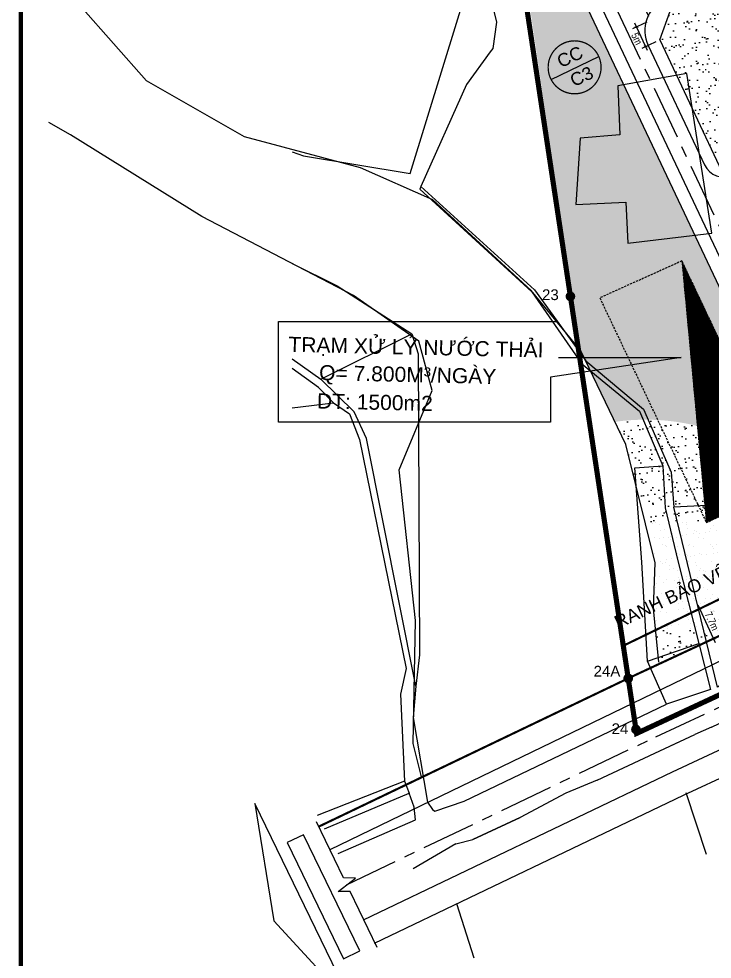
# Model space of a CAD drawing. Extents: x 597165 to 598689, y 1181586 to 1183364.
# Drawn here: x 597253.2 to 597414.3, y 1181884.2 to 1182102.6 of the extents above; entities that cross this region are included whole.
import ezdxf
from ezdxf.enums import TextEntityAlignment as Align

# ---------------------------------------------------------------- set-up
doc = ezdxf.new("R2010")
doc.units = 0
doc.header["$MEASUREMENT"] = 0
for name, pattern in [('CENTER', [2, 1.25, -0.25, 0.25, -0.25]), ('DASHED', [0.75, 0.5, -0.25]), ('LOGIOI', [4, 3, -1])]:
    doc.linetypes.add(name, pattern=pattern)
doc.layers.get('0').update_dxf_attribs({"linetype": 'CONTINUOUS'})
doc.layers.get('DEFPOINTS').update_dxf_attribs({"color": 8, "linetype": 'CONTINUOUS'})
for name, color, linetype in [('DIM', 7, 'CONTINUOUS'), ('DIM-T', 7, 'CONTINUOUS'), ('DTEXT', 7, 'CONTINUOUS'), ('GT-QLO50-D', 6, 'CONTINUOUS'), ('HA-CAY-XANH-KO', 3, 'CONTINUOUS'), ('KHUNG_TEN', 5, 'CONTINUOUS'), ('MOCRANH', 7, 'CONTINUOUS'), ('NEN-HT', 8, 'CONTINUOUS'), ('NET-LENGOAI', 4, 'CONTINUOUS'), ('NET-LETRONG', 5, 'CONTINUOUS'), ('NET-LO-GIOI-DIEN-GIOI', 7, 'CENTER'), ('NET-RANH-DAT', 7, 'CONTINUOUS'), ('NET-TIM', 2, 'CENTER'), ('RANH_QUY_HOACH', 7, 'LOGIOI'), ('RANHGIAODAT', 150, 'LOGIOI'), ('SONG', 4, 'CONTINUOUS'), ('T-NUOC', 202, 'DASHED'), ('THUA57', 7, 'CONTINUOUS')]:
    doc.layers.add(name, color=color, linetype=linetype)
doc.styles.add('VHEL-C-R', font='VHELVCN.TTF')
doc.styles.add('VHEL-R', font='VHELVEN.TTF')
doc.styles.add('VHELVEB', font='VHELVEB.TTF')
doc.dimstyles.new('TL1000', dxfattribs={"dimscale": 0, "dimtxt": 2, "dimasz": 0.7, "dimexe": 1, "dimexo": 1, "dimgap": 0.5, "dimtad": 1, "dimdec": 1, "dimzin": 12, "dimtxsty": 'VHEL-C-R', "dimblk1": 'ARCHTICK', "dimblk2": 'ARCHTICK', "dimsah": 1, "dimcen": -0.09, "dimdle": 1, "dimclrd": 256, "dimclre": 256, "dimclrt": 256, "dimazin": 3, "dimtfac": 0.005, "dimtdec": 1, "dimtix": 1, "dimtmove": 0, "dimatfit": 3, "dimtolj": 1, "dimtzin": 0})
pattern_1 = [(37.26582263, (0, 0), (-0.11023521, 3.854130278), [0, -3.04, 0, -3.4, 0, -3.25]), (7.26582263, (0, 0), (3.562592942, 5.629778284), [0, -1.64, 0, -2.74, 0, -1.05]), (327.26582263, (-2.46, 0.01), (6.228277961, -0.014137947), [0, -1, 0, -3.6, 0, -4.7]), (317.26582263, (-2.46, 0.01), (6.019377384, 1.73076346), [0, -0.5, 0, -2.36, 0, -2.7])]

# ---------------------------------------------------------------- blocks, each defined once
blk = doc.blocks.new('_ARCHTICK')
at = {"color": 0, "linetype": 'BYBLOCK', "const_width": 0.15}
blk.add_lwpolyline([(-0.5, -0.5), (0.5, 0.5)], dxfattribs=at)
blk = doc.blocks.new('*D183')
at = {"linetype": 'BYBLOCK'}
for p, q in [((597414.06, 1181966.88), (597410.43, 1181965.19)), ((597410.92, 1181966.52), (597415.01, 1181957.73)), ((597417.31, 1181959.9), (597413.68, 1181958.21))]:
    blk.add_line(p, q, dxfattribs=at)
at = {"layer": 'DEFPOINTS', "color": 0, "linetype": 'BYBLOCK'}
for p in [(597414.97, 1181967.3), (597418.21, 1181960.33), (597414.59, 1181958.64)]:
    blk.add_point(p, dxfattribs=at)
at = {"linetype": 'BYBLOCK', "xscale": 0.7, "yscale": 0.7, "zscale": 0.7}
for p, rotation in [((597411.34, 1181965.62), 114.9657087255447), ((597414.59, 1181958.64), 294.9657087255447)]:
    blk.add_blockref('_ARCHTICK', p, dxfattribs=dict(at, rotation=rotation))
at = {"linetype": 'BYBLOCK', "insert": (597414.21, 1181962.71), "char_height": 1.75, "attachment_point": 5, "rotation": 294.9657, "style": 'VHEL-C-R'}
blk.add_mtext('\\A1;7.7m', dxfattribs=at)
blk = doc.blocks.new('*D114')
at = {"linetype": 'BYBLOCK'}
for p, q in [((597403.86, 1182108.04), (597397.53, 1182105.05)), ((597399.55, 1182103.12), (597398.01, 1182106.38)), ((597404.07, 1182105.25), (597402.53, 1182108.51))]:
    blk.add_line(p, q, dxfattribs=at)
at = {"layer": 'DEFPOINTS', "color": 0, "linetype": 'BYBLOCK'}
for p in [(597398.43, 1182105.47), (597404.49, 1182104.35), (597399.97, 1182102.21)]:
    blk.add_point(p, dxfattribs=at)
at = {"linetype": 'BYBLOCK', "xscale": 0.7, "yscale": 0.7, "zscale": 0.7}
for p, rotation in [((597402.95, 1182107.61), 25.28251724679252), ((597398.43, 1182105.47), 205.2825172467925)]:
    blk.add_blockref('_ARCHTICK', p, dxfattribs=dict(at, rotation=rotation))
at = {"linetype": 'BYBLOCK', "insert": (597400.2, 1182107.59), "char_height": 1.75, "attachment_point": 5, "rotation": 25.2825, "style": 'VHEL-C-R'}
blk.add_mtext('\\A1;5m', dxfattribs=at)
blk = doc.blocks.new('*D113')
at = {"linetype": 'BYBLOCK'}
for p, q in [((597399.07, 1182101.79), (597395.81, 1182100.25)), ((597399.27, 1182095.25), (597396.28, 1182101.58)), ((597401.2, 1182097.27), (597397.94, 1182095.72))]:
    blk.add_line(p, q, dxfattribs=at)
at = {"layer": 'DEFPOINTS', "color": 0, "linetype": 'BYBLOCK'}
for p in [(597399.97, 1182102.21), (597396.71, 1182100.67), (597402.11, 1182097.69)]:
    blk.add_point(p, dxfattribs=at)
at = {"linetype": 'BYBLOCK', "xscale": 0.7, "yscale": 0.7, "zscale": 0.7}
for p, rotation in [((597396.71, 1182100.67), 115.282517256576), ((597398.85, 1182096.15), 295.2825172565759)]:
    blk.add_blockref('_ARCHTICK', p, dxfattribs=dict(at, rotation=rotation))
at = {"linetype": 'BYBLOCK', "insert": (597396.77, 1182097.94), "char_height": 1.75, "attachment_point": 5, "rotation": 295.2825, "style": 'VHEL-C-R'}
blk.add_mtext('\\A1;5m', dxfattribs=at)

msp = doc.modelspace()

# ---------------------------------------------------------------- hatches: boundary and pattern name
at = {"layer": 'HA-CAY-XANH-KO'}
h = msp.add_hatch(dxfattribs=at)
h.set_pattern_fill('AR-SAND', color=256, scale=2, angle=359.765823, style=0)
h.set_pattern_definition(pattern_1)
h.paths.add_polyline_path([(597369.3556, 1182138.9388), (597367.1002, 1182138.6106), (597383.5211, 1182025.7727), (597383.786, 1182025.4511), (597391.6959, 1182008.9819, -0.32670381), (597443.8268, 1181981.2692)])
h = msp.add_hatch(dxfattribs=at)
h.set_pattern_fill('AR-SAND', color=256, scale=2, angle=359.765823, style=0)
h.set_pattern_definition(pattern_1)
h.paths.add_polyline_path([(597470.3526, 1182090.4958), (597477.423, 1182093.8353, 0.41412528), (597479.8093, 1182100.4904), (597464.582, 1182132.7295), (597432.2776, 1182117.4713), (597440.6235, 1182099.8015, -0.35584613)])
h.paths.add_polyline_path([(597437.9109, 1182098.5202), (597429.565, 1182116.1901), (597404.4943, 1182104.3486), (597402.1086, 1182097.6921), (597417.157, 1182065.8318, 0.10324372), (597419.1437, 1182066.3086), (597426.2141, 1182069.6481, -0.35584613)])
h.paths.add_polyline_path([(597429.2037, 1182063.3186), (597422.1333, 1182059.9791, 0.10324372), (597420.5031, 1182058.7475), (597433.0044, 1182032.2799), (597439.4545, 1182030.2841), (597440.7279, 1182031.0292), (597465.0555, 1182041.0498), (597458.9328, 1182054.0129, -0.35584613)])
h.paths.add_polyline_path([(597501.5029, 1182054.561), (597487.069, 1182085.1201, 0.29013645), (597482.548, 1182087.9847, 0.11076548), (597480.4126, 1182087.5058), (597473.3421, 1182084.1663, -0.35584613), (597461.6454, 1182055.2941), (597467.833, 1182042.1939), (597481.2381, 1182047.7155)])
h.paths.add_polyline_path([(597460.3615, 1182058.0125, 0.34788411), (597470.5978, 1182082.8701), (597452.6292, 1182074.3831)])
h.paths.add_polyline_path([(597449.6397, 1182080.7125), (597467.6083, 1182089.1996, 0.34788411), (597441.9074, 1182097.0831)])
h.paths.add_polyline_path([(597439.1948, 1182095.8019, 0.34788411), (597428.9584, 1182070.9443), (597446.927, 1182079.4313)])
h.paths.add_polyline_path([(597431.948, 1182064.6148, 0.34788411), (597457.6488, 1182056.7312), (597449.9166, 1182073.1018)])
h = msp.add_hatch(dxfattribs=at)
h.set_pattern_fill('AR-SAND', color=256, scale=2, angle=359.765823, style=0)
h.set_pattern_definition(pattern_1)
h.paths.add_polyline_path([(597391.6959, 1182008.9819), (597394.2298, 1182003.7061), (597401.0475, 1181976.208), (597400.6452, 1181965.6096), (597401.1368, 1181960.6136), (597443.8268, 1181981.2692, 0.32670381)])
h = msp.add_hatch(dxfattribs=at)
h.set_pattern_fill('AR-SAND', color=256, scale=2, angle=359.765823, style=0)
h.set_pattern_definition(pattern_1)
h.paths.add_polyline_path([(597442.3157, 1181972.7617), (597444.6707, 1181979.4311, 0.00542213), (597444.2275, 1181980.4208), (597443.8268, 1181981.2692), (597401.1368, 1181960.6136), (597401.8674, 1181953.1907), (597410.8387, 1181957.5315)])
at = {"layer": 'T-NUOC'}
h = msp.add_hatch(dxfattribs=at)
h.set_pattern_fill('ANSI31', color=256, style=0)
h.set_pattern_definition([(45, (-259.52194, 181.26279), (-0.088388347648, 0.088388347648), [])])
h.paths.add_polyline_path([(597407.2554, 1182046.352), (597412.9381, 1181985.6011), (597432.0262, 1181994.1793)])

# ---------------------------------------------------------------- linework, layer by layer
at = {"layer": 'DIM', "color": 4}
for points in [[(597308.0665, 1181920.3753), (597312.4278, 1181893.1208), (597331.0923, 1181872.7868)], [(597319.3784, 1181913.1042), (597315.5891, 1181911.2707), (597328.6555, 1181884.2657), (597332.4448, 1181886.0992)]]:
    msp.add_lwpolyline(points, close=True, dxfattribs=at)
at = {"layer": 'DTEXT'}
msp.add_line((597376.8547, 1182088.509), (597387.9361, 1182093.8377), dxfattribs=at)
at = {"layer": 'DTEXT', "const_width": 0.3}
msp.add_lwpolyline([(597376.178, 1182091.3389, 1), (597388.4779, 1182091.2886, 1)], format="xyb", close=True, dxfattribs=at)
at = {"layer": 'DTEXT', "color": 1}
msp.add_lwpolyline([(597378.5896, 1182023.9367), (597407.0885, 1182023.9367), (597376.7076, 1182019.3701), (597376.7076, 1182008.8938), (597313.5262, 1182008.8938), (597313.5262, 1182032.264), (597378.0519, 1182032.264)], dxfattribs=at)
at = {"layer": 'GT-QLO50-D'}
for p, q in [((597407.594, 1181922.2881), (597454.8033, 1181944.2677)), ((597335.8555, 1181887.9238), (597407.594, 1181922.2881))]:
    msp.add_line(p, q, dxfattribs=at)
at = {"layer": 'KHUNG_TEN', "const_width": 1}
msp.add_lwpolyline([(597253.7231, 1183354.3668), (597253.7231, 1181754.3668), (598599.5681, 1181754.3668), (598599.5681, 1183354.3668)], close=True, dxfattribs=at)
at = {"layer": 'MOCRANH'}
msp.add_lwpolyline([(597340.2111, 1182461.6352), (597341.3721, 1182437.3595), (597345.3594, 1182366.2568), (597347.4489, 1182325.7368), (597346.6708, 1182267.2097), (597396.7196, 1181936.6184), (597442.3642, 1181957.8696), (597465.633, 1181971.3486), (597501.0995, 1181986.0417), (597656.5869, 1182038.5657), (597738.2962, 1182063.5406), (597807.4868, 1182085.32), (597867.7896, 1182104.3029), (597882.6286, 1182108.9741), (597915.464, 1182119.3104), (597990.1043, 1182142.8066), (598023.5178, 1182153.3249), (598090.3046, 1182174.3489), (598179.3376, 1182202.3758), (598297.3967, 1182239.54), (598213.8261, 1182511.342)], dxfattribs=at)
msp.add_lwpolyline([(597340.2111, 1182461.6352), (597341.3721, 1182437.3595), (597345.3594, 1182366.2568), (597347.4489, 1182325.7368), (597346.6708, 1182267.2097), (597396.7196, 1181936.6184), (597442.3642, 1181957.8696), (597465.633, 1181971.3486), (597501.0995, 1181986.0417), (597656.5869, 1182038.5657), (597738.2962, 1182063.5406), (597807.4868, 1182085.32), (597867.7896, 1182104.3029), (597882.6286, 1182108.9741), (597915.464, 1182119.3104), (597990.1043, 1182142.8066), (598023.5178, 1182153.3249), (598090.3046, 1182174.3489), (598179.3376, 1182202.3758), (598297.3967, 1182239.54), (598213.8261, 1182511.342)], dxfattribs=at)
for points, const_width in [([(597380.795, 1182038.1179, 1), (597381.9119, 1182038.1179, 1)], 1.1169), ([(597381.0742, 1182038.1179, 1), (597381.6327, 1182038.1179, 1)], 0.5585), ([(597394.2238, 1181949.4153, 1), (597395.3407, 1181949.4153, 1)], 1.1169), ([(597394.503, 1181949.4153, 1), (597395.0615, 1181949.4153, 1)], 0.5585), ([(597396.02, 1181937.5505, 1), (597397.137, 1181937.5505, 1)], 1.1169), ([(597396.2993, 1181937.5505, 1), (597396.8577, 1181937.5505, 1)], 0.5585)]:
    msp.add_lwpolyline(points, format="xyb", close=True, dxfattribs=dict(at, const_width=const_width))
at = {"layer": 'NEN-HT', "linetype": 'CONTINUOUS'}
for p, q in [((597346.6, 1182063.63), (597346.34, 1182063.05)), ((597346.34, 1182063.05), (597372.37, 1182039.18)), ((597372.37, 1182039.18), (597383.96, 1182022.56)), ((597323.36, 1182018.87), (597344.52, 1182029.4)), ((597383.96, 1182022.56), (597397.37, 1182011.44)), ((597316.7537, 1182012.2692), (597326.34, 1182013.39)), ((597397.37, 1182011.44), (597402.8, 1181998.8)), ((597426.18, 1181990.22), (597405.41, 1181989.18)), ((597399.28, 1181953.42), (597411.22, 1181957.53)), ((597403.7, 1181943.41), (597399.28, 1181953.42)), ((597414.16, 1181938.04), (597439.82, 1181950.78)), ((597345.47, 1181947.6), (597344.81, 1181940.34)), ((597356.69, 1181920.88), (597403.7, 1181943.41)), ((597356.69, 1181920.88), (597403.7, 1181943.41)), ((597344.81, 1181940.34), (597348.12, 1181920.64)), ((597400.95, 1181932.03), (597410.24, 1181936.37)), ((597414.16, 1181938.04), (597410.24, 1181936.37)), ((597400.95, 1181932.03), (597406.95, 1181934.83)), ((597387.57, 1181925.78), (597400.95, 1181932.03)), ((597387.57, 1181925.78), (597400.95, 1181932.03)), ((597342.8, 1181925.56), (597343.87, 1181922.74)), ((597387.57, 1181925.78), (597380.3, 1181922.76)), ((597387.57, 1181925.78), (597380.3, 1181922.76)), ((597349.87, 1181918.57), (597356.69, 1181920.88)), ((597380.3, 1181922.76), (597369.66, 1181917.09)), ((597380.3, 1181922.76), (597369.66, 1181917.09)), ((597348.12, 1181920.64), (597349.32, 1181918.97)), ((597349.32, 1181918.97), (597349.87, 1181918.57)), ((597369.66, 1181917.09), (597358.66, 1181912)), ((597358.66, 1181912), (597369.66, 1181917.09)), ((597354.77, 1181911), (597358.66, 1181912)), ((597354.77, 1181911), (597344.83, 1181905.16))]:
    msp.add_line(p, q, dxfattribs=at)
for points in [[(597384.83, 1182322.73), (597373.98, 1182218.16), (597369.49, 1182188.1), (597369.45, 1182172.3), (597368.51, 1182164.96), (597369.83, 1182153.01), (597368.1, 1182141.99), (597367.31, 1182119.86), (597362.64, 1182108.33), (597364.19, 1182101.79), (597363.3, 1182095.7), (597362.7, 1182094.88)], [(597316.7537, 1182071.6673), (597319.39, 1182070.74), (597344.15, 1182066.65), (597358.96, 1182114.98), (597360.88, 1182121.26)], [(597362.7, 1182094.88), (597357.18, 1182087.33), (597346.6, 1182063.63), (597373.03, 1182039.63), (597384.97, 1182023.16), (597398.32, 1182011.9), (597404.76, 1181997.33), (597405.41, 1181989.18)], [(597394.2, 1182059.98), (597394.7, 1182050.44), (597414.21, 1182052.79), (597408.38, 1182089.9), (597392.33, 1182086.98), (597392.84, 1182075.66), (597383.64, 1182074.88), (597382.64, 1182059.44), (597394.2, 1182059.98)], [(597316.7537, 1182045.7736), (597327.18, 1182040.57), (597344.52, 1182029.4)], [(597344.52, 1182029.4), (597345.98, 1182024.75), (597346.31, 1181954.87), (597345.47, 1181947.6)], [(597316.7537, 1182023.611), (597323.36, 1182018.87)], [(597326.34, 1182013.39), (597322.8, 1182016.92), (597316.7537, 1182021.4008)], [(597345.47, 1181947.6), (597333.99, 1182005.08), (597331.1, 1182011.33), (597323.36, 1182018.87)], [(597326.34, 1182013.39), (597330.06, 1182010.82), (597332.36, 1182004.91), (597343.2, 1181951.72), (597341.88, 1181945.72), (597342.8, 1181925.56)], [(597399.28, 1181953.42), (597397.95, 1181976.37), (597396.34, 1181998.29), (597402.8, 1181998.8), (597403.36, 1181988.99), (597406.31, 1181976.72), (597411.22, 1181957.53)], [(597425.99, 1181953.41), (597415.54, 1181947.34), (597405.41, 1181989.18)], [(597411.22, 1181957.53), (597413.88, 1181946.79), (597403.7, 1181943.41)], [(597342.8, 1181925.56), (597322.5319, 1181917.5866)], [(597324.2327, 1181914.5017), (597343.87, 1181922.74)], [(597327.4086, 1181908.7411), (597345.34, 1181916.57), (597345.09, 1181919.53), (597343.87, 1181922.74)]]:
    msp.add_lwpolyline(points, dxfattribs=at)
at = {"layer": 'NET-LENGOAI', "ltscale": 20}
for p, q in [((597372.2538, 1182139.8272), (597448.695, 1181977.9868)), ((597399.396, 1182096.4109), (597412.4873, 1182068.6941)), ((597444.9457, 1181967.3688), (597325.5084, 1181909.5788)), ((597405.0317, 1181927.7135), (597452.0278, 1181949.594)), ((597333.2634, 1181893.335), (597405.0317, 1181927.7135)), ((597408.1905, 1181922.923), (597412.8528, 1181908.6003))]:
    msp.add_line(p, q, dxfattribs=at)
for centre, radius, start, end in [((597406.6297, 1182099.8275), 8, 115.282517, 205.282517), ((597417.0083, 1182070.8296), 5, 205.282517, 295.282517)]:
    msp.add_arc(centre, radius, start, end, dxfattribs=at)
at = {"layer": 'NET-LETRONG'}
for p, q in [((597445.1837, 1181978.3964), (597369.3556, 1182138.9388)), ((597402.1086, 1182097.6921), (597404.4943, 1182104.3486)), ((597402.1086, 1182097.6921), (597417.157, 1182065.8318)), ((597394.7823, 1181949.4153), (597442.7863, 1181971.765)), ((597322.8951, 1181914.9798), (597394.7823, 1181949.4153)), ((597328.6614, 1181903.0622), (597322.3724, 1181916.06)), ((597327.4333, 1181899.9281), (597331.4232, 1181903.0265)), ((597331.4232, 1181903.0265), (597328.6614, 1181903.0622)), ((597330.1951, 1181899.8924), (597327.4333, 1181899.9281)), ((597336.4841, 1181886.8946), (597330.1951, 1181899.8924))]:
    msp.add_line(p, q, dxfattribs=at)
at = {"layer": 'NET-LETRONG', "color": 1}
msp.add_line((597394.7823, 1181949.4153), (597396.5785, 1181937.5505), dxfattribs=at)
at = {"layer": 'NET-LO-GIOI-DIEN-GIOI', "color": 5, "ltscale": 20}
msp.add_line((597394.7823, 1181949.4153), (597396.5785, 1181937.5505), dxfattribs=at)
at = {"layer": 'NET-LO-GIOI-DIEN-GIOI', "color": 5, "ltscale": 20, "const_width": 0.5, "flags": 128}
for points in [[(597394.7823, 1181949.4153), (597440.9258, 1181970.8988), (597464.1642, 1181984.3602), (597499.4807, 1181998.9912), (597654.8941, 1182051.4902), (597736.5872, 1182076.4601), (597805.7842, 1182098.2415), (597866.087, 1182117.2244), (597880.926, 1182121.8956), (597913.7615, 1182132.2319), (597988.4017, 1182155.7281), (598021.8152, 1182166.2465), (598088.6021, 1182187.2704), (598177.635, 1182215.2974), (598293.6241, 1182251.8099)], [(597322.8951, 1181914.9798), (597394.7823, 1181949.4153)]]:
    msp.add_lwpolyline(points, dxfattribs=at)
at = {"layer": 'NET-RANH-DAT', "linetype": 'DASHED', "ltscale": 10, "const_width": 0.5}
msp.add_lwpolyline([(597443.8268, 1181981.2692), (597393.5385, 1181956.9371)], dxfattribs=at)
msp.add_lwpolyline([(597443.8268, 1181981.2692), (597393.5385, 1181956.9371)], dxfattribs=at)
at = {"layer": 'NET-TIM', "ltscale": 10}
for p, q in [((597375.152, 1182140.7156), (597458.6884, 1181963.8533)), ((597401.1881, 1181935.8517), (597447.8645, 1181957.5833)), ((597329.3753, 1181901.4518), (597401.1881, 1181935.8517))]:
    msp.add_line(p, q, dxfattribs=at)
at = {"layer": 'RANH_QUY_HOACH', "color": 1, "linetype": 'DASHED', "ltscale": 20, "const_width": 1.2, "flags": 128}
msp.add_lwpolyline([(598213.8261, 1182511.342), (598335.1729, 1182835.3919), (598344.6661, 1182860.743), (597547.8605, 1183222.9796), (597536.9709, 1183198.2708), (597494.1637, 1183101.1393), (597439.7212, 1182974.4588), (597407.6696, 1182885.2338), (597394.7271, 1182848.3776), (597374.3757, 1182758.7003), (597340.8217, 1182551.4599), (597340.2111, 1182461.6352), (597341.3721, 1182437.3595), (597345.3594, 1182366.2568), (597347.4489, 1182325.7368), (597346.6708, 1182267.2097), (597396.7196, 1181936.6184), (597442.3642, 1181957.8696), (597465.633, 1181971.3486), (597501.0995, 1181986.0417), (597656.5869, 1182038.5657), (597738.2962, 1182063.5406), (597807.4868, 1182085.32), (597867.7896, 1182104.3029), (597882.6286, 1182108.9741), (597915.464, 1182119.3104), (597990.1043, 1182142.8066), (598023.5178, 1182153.3249), (598090.3046, 1182174.3489), (598179.3376, 1182202.3758), (598297.3967, 1182239.54)], close=True, dxfattribs=at)
at = {"layer": 'RANH_QUY_HOACH', "color": 1, "linetype": 'CONTINUOUS', "ltscale": 20, "flags": 128}
msp.add_lwpolyline([(597340.2111, 1182461.6352), (597341.3721, 1182437.3595), (597345.3594, 1182366.2568), (597347.4489, 1182325.7368), (597346.6708, 1182267.2097), (597396.7196, 1181936.6184), (597442.3642, 1181957.8696), (597465.633, 1181971.3486), (597501.0995, 1181986.0417), (597656.5869, 1182038.5657), (597738.2962, 1182063.5406), (597807.4868, 1182085.32), (597867.7896, 1182104.3029), (597882.6286, 1182108.9741), (597915.464, 1182119.3104), (597990.1043, 1182142.8066), (598023.5178, 1182153.3249), (598090.3046, 1182174.3489), (598179.3376, 1182202.3758), (598297.3967, 1182239.54), (598213.8261, 1182511.342)], dxfattribs=at)
at = {"layer": 'RANHGIAODAT', "color": 160, "linetype": 'CONTINUOUS', "ltscale": 2.5}
msp.add_lwpolyline([(597340.2111, 1182461.6352), (597341.3721, 1182437.3595), (597345.3594, 1182366.2568), (597347.4489, 1182325.7368), (597346.6708, 1182267.2097), (597346.6708, 1182267.2097), (597346.6708, 1182267.2097), (597394.7823, 1181949.4153), (597394.7823, 1181949.4153), (597440.9258, 1181970.8988), (597463.8711, 1181984.3234), (597499.4807, 1181998.9912), (597654.8941, 1182051.4902), (597736.5872, 1182076.4601), (597805.7842, 1182098.2415), (597866.087, 1182117.2244), (597880.926, 1182121.8956), (597913.7615, 1182132.2319), (597988.4017, 1182155.7281), (598021.8152, 1182166.2465), (598088.6021, 1182187.2704), (598177.635, 1182215.2974), (598293.6241, 1182251.8099), (598213.8261, 1182511.342)], dxfattribs=at)
at = {"layer": 'SONG', "ltscale": 20}
msp.add_line((597354.8742, 1181897.1257), (597358.8893, 1181884.5441), dxfattribs=at)
for points in [[(597401.8674, 1181953.1907), (597400.6452, 1181965.6096), (597401.0475, 1181976.208), (597394.2298, 1182003.7061), (597383.786, 1182025.4511), (597372.2269, 1182039.4863), (597349.3649, 1182060.57), (597332.6229, 1182067.9485), (597305.6473, 1182075.1988), (597282.9063, 1182088.2118), (597267.589, 1182105.5546), (597260.4194, 1182124.9857)], [(597346.7391, 1181926.5167), (597344.8237, 1181934.2875), (597345.3653, 1181962.8155), (597341.5714, 1181997.8313), (597349.2267, 1182016.2502), (597346.1465, 1182027.7128), (597330.9648, 1182038.335), (597295.7584, 1182056.6372), (597265.2457, 1182075.639), (597260.2295, 1182078.5192)]]:
    msp.add_lwpolyline(points, dxfattribs=at)
at = {"layer": 'T-NUOC'}
msp.add_lwpolyline([(597388.1673, 1182037.7738), (597412.9381, 1181985.6011), (597432.0262, 1181994.1793), (597407.2554, 1182046.352)], close=True, dxfattribs=at)
msp.add_lwpolyline([(597407.2554, 1182046.352), (597412.9381, 1181985.6011)], dxfattribs=at)
at = {"layer": 'THUA57', "linetype": 'CONTINUOUS'}
msp.add_line((597349.87, 1181918.57), (597356.69, 1181920.88), dxfattribs=at)

# ---------------------------------------------------------------- texts
at = {"layer": 'DTEXT', "style": 'VHEL-R'}
for s, height, rotation, p in [('CC', 3, 25.282517, (597379.1457, 1182091.1182)), ('C3', 3, 25.282517, (597382.1692, 1182086.7109)), ('TRAÏM XÖÛ LYÙ NÖÔÙC THAÛI', 3.5, 358.708669, (597315.8147, 1182025.2488)), ('Q= 7.800M³/NGAØY', 3.5, 358.708669, (597322.9502, 1182018.6896)), ('DT: 1500m2', 3.5, 358.708669, (597322.4471, 1182012.0986)), ('RANH BAÛO VEÄ CHAÂN CAÀU', 3, 25.282517, (597392.4572, 1181960.888))]:
    msp.add_text(s, height=height, rotation=rotation, dxfattribs=at).set_placement(p)
at = {"layer": 'MOCRANH', "color": 1, "style": 'VHELVEB'}
for s, p in [('23', (597376.705, 1182037.2541)), ('24A', (597389.8423, 1181949.82)), ('24', (597392.8608, 1181936.4695))]:
    msp.add_text(s, height=2.5, dxfattribs=at).set_placement(p, align=Align.CENTER)

# ---------------------------------------------------------------- dimensions: what is measured, and where the dimension line sits
at = {"layer": 'DIM-T'}
for base, p1, angle, picture, middle in [((597398.4334, 1182105.4732), (597404.4943, 1182104.3486), 205.282517, '*D114', (597400.2007, 1182107.5853)), ((597396.712, 1182100.6728), (597402.1086, 1182097.6921), 115.282517, '*D113', (597396.771, 1182097.9358))]:
    dim = msp.add_linear_dim(base=base, p1=p1, p2=(597399.9732, 1182102.2132), angle=angle, dimstyle='TL1000', override={"dimscale": 1, "dimtxt": 1.75, "dimgap": 0.2, "dimpost": 'm'}, dxfattribs=at)
    dim.commit()
    dim.dimension.update_dxf_attribs({"geometry": picture, "text_midpoint": middle, "dimtype": 161})
dim = msp.add_aligned_dim(p1=(597414.9653, 1181967.3045), p2=(597418.2148, 1181960.325), distance=-4, dimstyle='TL1000', override={"dimscale": 1, "dimtxt": 1.75, "dimdsep": 46, "dimpost": 'm'}, dxfattribs=at)
dim.commit()
dim.dimension.update_dxf_attribs({"geometry": '*D183', "text_midpoint": (597414.2103, 1181962.7068)})

doc.saveas('drawing.dxf')
